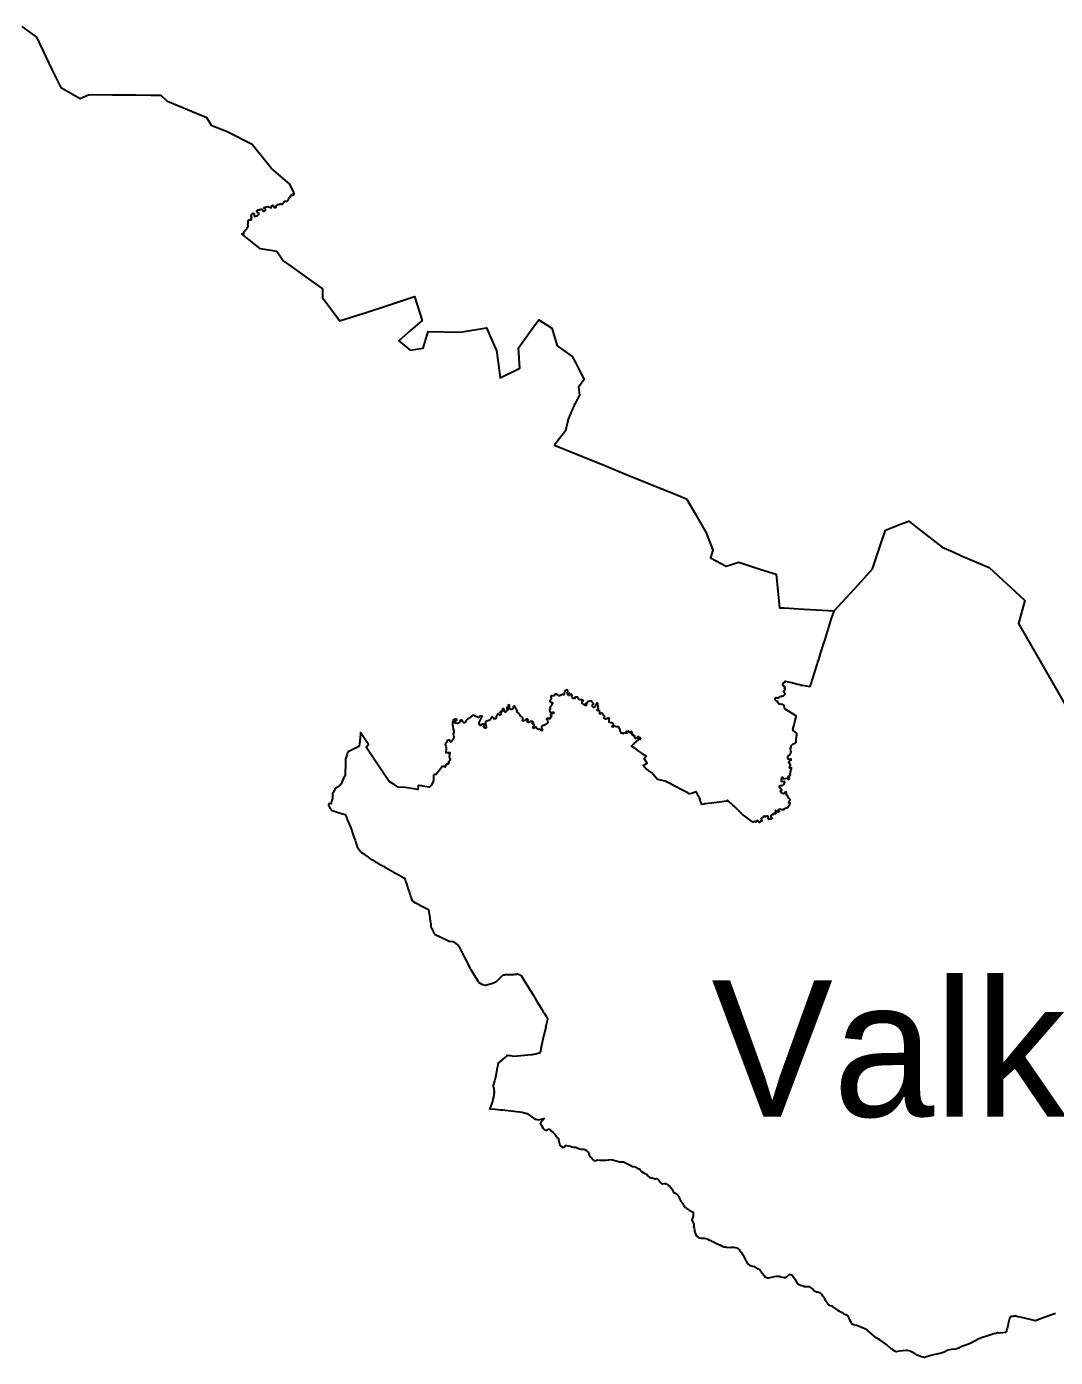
# Model space of a CAD drawing. Extents: x 293476 to 779698, y 145469 to 460400.
# Drawn here: x 579622 to 606783, y 399510 to 434642 of the extents above; entities that cross this region are included whole.
import ezdxf

# ---------------------------------------------------------------- set-up
doc = ezdxf.new("R2010")
doc.units = 0
for name, color, linetype in [('Level 25', 7, 'Continuous'), ('Level 31', 7, 'Continuous'), ('Level 57', 7, 'Continuous')]:
    doc.layers.add(name, color=color, linetype=linetype)

msp = doc.modelspace()

# ---------------------------------------------------------------- linework, layer by layer
at = {"layer": 'Level 25'}
for points in [[(599435, 413923), (599464, 413918), (599479, 413909), (599492, 413917), (599496, 413924), (599477, 413942), (599467, 413947), (599476, 413966), (599488, 413980), (599503, 413985), (599526, 413991), (599537, 413987), (599546, 413972), (599555, 413970), (599559, 413973), (599585, 413973), (599618, 413978), (599625, 413985), (599631, 414004), (599656, 414011), (599692, 414022), (599715, 414027), (599719, 414040), (599740, 414066), (599756, 414090), (599771, 414119), (599777, 414144), (599744, 414152), (599748, 414165), (599758, 414180), (599762, 414208), (599778, 414238), (599761, 414254), (599749, 414264), (599735, 414279), (599728, 414293), (599723, 414307), (599728, 414321), (599720, 414324), (599713, 414345), (599692, 414343), (599684, 414353), (599686, 414379), (599682, 414403), (599672, 414434), (599645, 414439), (599634, 414407), (599612, 414390), (599598, 414397), (599580, 414399), (599559, 414403), (599551, 414422), (599531, 414436), (599519, 414458), (599523, 414471), (599543, 414472), (599562, 414475), (599554, 414502), (599553, 414507), (599545, 414521), (599520, 414539), (599498, 414578), (599501, 414590), (599528, 414610), (599578, 414612), (599599, 414623), (599626, 414646), (599636, 414693), (599632, 414711), (599575, 414707), (599556, 414713), (599550, 414733), (599550, 414761), (599564, 414808), (599569, 414829), (599580, 414827), (599600, 414787), (599645, 414794), (599705, 414804), (599718, 414782), (599739, 414772), (599752, 414773), (599761, 414782), (599759, 414797), (599731, 414838), (599738, 414858), (599788, 414881), (599770, 414899), (599787, 414945), (599791, 414964), (599799, 414978), (599801, 414986), (599794, 415006), (599813, 415037), (599819, 415060), (599814, 415070), (599806, 415071), (599791, 415059), (599775, 415063), (599766, 415075), (599793, 415156), (599754, 415194), (599747, 415225), (599755, 415241), (599777, 415273), (599804, 415287), (599803, 415299), (599786, 415304), (599738, 415294), (599721, 415312), (599722, 415360), (599732, 415396), (599772, 415418), (599808, 415488), (599800, 415518), (599791, 415573), (599795, 415606), (599809, 415630), (599809, 415657), (599839, 415688), (599858, 415706), (599886, 415718), (599899, 415725), (599915, 415727), (599935, 415746), (599937, 415782), (599943, 415820), (599951, 415886), (599956, 415940), (599960, 415977), (599928, 416008), (599893, 416036), (599859, 416064), (599855, 416087), (599879, 416179), (599906, 416286), (599939, 416419), (599937, 416443), (599919, 416459), (599853, 416499), (599805, 416528), (599737, 416570), (599662, 416614), (599642, 416626), (599632, 416668), (599622, 416718), (599584, 416750), (599524, 416758), (599493, 416758), (599469, 416776), (599459, 416800), (599454, 416824), (599433, 416826), (599423, 416830), (599408, 416844), (599385, 416870), (599383, 416891), (599380, 416905), (599395, 416923), (599411, 416927), (599441, 416918), (599462, 416922), (599480, 416926), (599493, 416937), (599515, 416956), (599538, 416968), (599555, 416970), (599571, 416967), (599594, 416979), (599597, 416981), (599613, 416987), (599623, 416994), (599644, 417012), (599648, 417019), (599651, 417027), (599631, 417062), (599619, 417072), (599607, 417083), (599625, 417116), (599635, 417130), (599647, 417146), (599650, 417152), (599649, 417174), (599627, 417177), (599625, 417181), (599638, 417188), (599644, 417197), (599645, 417201), (599644, 417212), (599637, 417219), (599619, 417220), (599607, 417232), (599595, 417237), (599593, 417237), (599591, 417242), (599598, 417248), (599597, 417258), (599591, 417260), (599588, 417271), (599588, 417290), (599592, 417302), (599602, 417312), (599607, 417326), (599617, 417330), (599632, 417337), (599646, 417347), (599648, 417363), (599658, 417358), (599818, 417324), (599983, 417284), (600023, 417276), (600038, 417273), (600048, 417262), (600063, 417255), (600083, 417253), (600110, 417260), (600299, 417220), (600311, 417218), (600330, 417278), (600335, 417296), (600360, 417376), (600387, 417459), (600433, 417606), (600478, 417749), (600494, 417800), (600515, 417869), (600536, 417936), (600556, 417997), (600594, 418120), (600681, 418396), (600703, 418465), (600740, 418583), (600760, 418646), (600784, 418722), (600867, 418988), (600876, 419016), (600907, 419113), (600938, 419211), (600938, 419212), (600945, 419212), (600943, 419218)], [(599435, 413923), (599415, 413939), (599406, 413951), (599394, 413945), (599389, 413938), (599392, 413926), (599391, 413907), (599403, 413893), (599401, 413885), (599400, 413872), (599394, 413861), (599380, 413858), (599359, 413866), (599345, 413872), (599331, 413856), (599332, 413841), (599324, 413834), (599314, 413834), (599303, 413833), (599289, 413823), (599274, 413799), (599276, 413764), (599285, 413758), (599304, 413749), (599307, 413738), (599289, 413717), (599265, 413723), (599246, 413722), (599231, 413717), (599220, 413710), (599208, 413725), (599203, 413752), (599208, 413778), (599196, 413791), (599179, 413798), (599165, 413800), (599151, 413789), (599140, 413778), (599124, 413781), (599117, 413792), (599098, 413800), (599087, 413796), (599080, 413787), (599081, 413779), (599073, 413769), (599059, 413765), (599041, 413743), (599028, 413745), (599020, 413749), (599013, 413742), (599012, 413727), (599017, 413713), (599028, 413697), (599032, 413681), (599029, 413669), (599016, 413666), (599002, 413670), (598998, 413668), (598992, 413653), (598982, 413647), (598967, 413633), (598950, 413637), (598946, 413648), (598939, 413653), (598933, 413661), (598932, 413671), (598924, 413676), (598911, 413680), (598900, 413679), (598895, 413672), (598888, 413662), (598888, 413652), (598887, 413650), (598878, 413639), (598866, 413650), (598857, 413653), (598840, 413655), (598828, 413650), (598811, 413647), (598795, 413644), (598791, 413643), (598786, 413643), (598782, 413644), (598769, 413658), (598758, 413666), (598516, 413849), (598467, 413893), (598317, 414043), (598270, 414087), (598223, 414131), (598174, 414175), (598125, 414220), (598122, 414217), (598119, 414214), (598116, 414204), (598113, 414193), (598111, 414194), (598109, 414196), (597909, 414170), (597709, 414144), (597705, 414144), (597701, 414143), (597617, 414132), (597534, 414121), (597524, 414120), (597513, 414119), (597480, 414115), (597446, 414110), (597445, 414112), (597443, 414114), (597442, 414116), (597442, 414119), (597438, 414130), (597435, 414141), (597428, 414158), (597422, 414175), (597418, 414185), (597414, 414195), (597408, 414214), (597402, 414232), (597393, 414255), (597385, 414278), (597370, 414311), (597355, 414345), (597337, 414382), (597319, 414418), (597306, 414430), (597293, 414442), (597291, 414442), (597289, 414443), (597183, 414397), (597177, 414394), (597173, 414393), (597125, 414385), (597112, 414391), (597077, 414410), (596846, 414529), (596843, 414530), (596833, 414536), (596821, 414542), (596478, 414720), (596278, 414770), (596119, 414952), (596043, 415007), (595986, 415047), (595982, 415043), (595900, 415137), (596001, 415197), (595929, 415322), (595954, 415350), (595979, 415378), (595906, 415430), (595834, 415482), (595757, 415536), (595680, 415591), (595638, 415620), (595595, 415650), (595629, 415681), (595663, 415711), (595664, 415712), (595665, 415713), (595725, 415768), (595784, 415823), (595786, 415829), (595787, 415834), (595796, 415840), (595804, 415846), (595808, 415846), (595812, 415847), (595818, 415841), (595824, 415835), (595828, 415833), (595831, 415832), (595834, 415834), (595837, 415836), (595838, 415843), (595839, 415850), (595831, 415861), (595823, 415871), (595820, 415872), (595818, 415873), (595813, 415870), (595808, 415867), (595798, 415877), (595789, 415888), (595785, 415890), (595781, 415893), (595772, 415896), (595763, 415900), (595762, 415899), (595760, 415897), (595761, 415893), (595761, 415888), (595761, 415873), (595760, 415858), (595759, 415855), (595758, 415851), (595754, 415850), (595751, 415849), (595747, 415850), (595744, 415852), (595736, 415860), (595727, 415868), (595725, 415869), (595723, 415870), (595722, 415870), (595720, 415869), (595719, 415866), (595718, 415864), (595719, 415862), (595720, 415860), (595717, 415854), (595714, 415848), (595713, 415847), (595711, 415845), (595709, 415845), (595707, 415845), (595701, 415848), (595696, 415851), (595694, 415855), (595692, 415859), (595689, 415863), (595685, 415867), (595680, 415877), (595674, 415886), (595674, 415888), (595673, 415890), (595674, 415893), (595674, 415897), (595676, 415905), (595677, 415913), (595676, 415916), (595675, 415918), (595669, 415922), (595663, 415927), (595661, 415928), (595658, 415929), (595654, 415929), (595649, 415929), (595644, 415931), (595639, 415933), (595635, 415932), (595631, 415932), (595627, 415933), (595624, 415934), (595617, 415939), (595609, 415944), (595609, 415946), (595608, 415947), (595608, 415949), (595608, 415950), (595608, 415954), (595609, 415958), (595611, 415959), (595613, 415959), (595619, 415958), (595625, 415957), (595627, 415958), (595628, 415959), (595628, 415963), (595628, 415967), (595624, 415972), (595620, 415976), (595616, 415975), (595612, 415975), (595611, 415976), (595609, 415977), (595607, 415983), (595606, 415989), (595606, 415993), (595605, 415997), (595608, 415999), (595611, 416001), (595612, 416003), (595612, 416005), (595609, 416008), (595606, 416011), (595601, 416013), (595597, 416016), (595596, 416022), (595594, 416029), (595593, 416031), (595591, 416033), (595585, 416031), (595579, 416030), (595571, 416025), (595564, 416020), (595565, 416014), (595567, 416008), (595565, 416002), (595562, 415997), (595558, 415996), (595554, 415994), (595549, 416000), (595545, 416005), (595539, 416008), (595532, 416011), (595533, 416016), (595533, 416021), (595533, 416025), (595532, 416029), (595528, 416033), (595525, 416037), (595517, 416039), (595508, 416041), (595504, 416039), (595500, 416037), (595490, 416030), (595481, 416022), (595476, 416021), (595471, 416019), (595469, 416022), (595468, 416024), (595467, 416028), (595467, 416032), (595465, 416033), (595463, 416034), (595460, 416033), (595457, 416031), (595455, 416029), (595454, 416027), (595452, 416021), (595450, 416016), (595451, 416010), (595452, 416005), (595454, 416002), (595456, 415999), (595463, 415996), (595470, 415993), (595468, 415989), (595466, 415986), (595461, 415986), (595456, 415986), (595431, 415990), (595405, 415994), (595395, 415992), (595385, 415990), (595381, 415985), (595378, 415980), (595373, 415977), (595368, 415975), (595365, 415976), (595362, 415977), (595361, 415978), (595361, 415980), (595358, 415984), (595356, 415988), (595353, 415989), (595350, 415990), (595343, 415990), (595336, 415991), (595331, 415990), (595326, 415989), (595324, 415991), (595322, 415992), (595315, 416007), (595308, 416022), (595306, 416030), (595303, 416038), (595299, 416041), (595295, 416044), (595293, 416045), (595292, 416046), (595291, 416051), (595291, 416057), (595291, 416059), (595291, 416061), (595292, 416066), (595293, 416071), (595292, 416078), (595291, 416086), (595289, 416092), (595286, 416097), (595282, 416100), (595279, 416103), (595277, 416105), (595275, 416107), (595270, 416122), (595266, 416138), (595263, 416142), (595261, 416146), (595253, 416151), (595244, 416155), (595231, 416156), (595218, 416158), (595203, 416157), (595187, 416156), (595170, 416164), (595153, 416171), (595146, 416174), (595138, 416178), (595133, 416178), (595129, 416178), (595125, 416175), (595121, 416173), (595112, 416161), (595104, 416148), (595101, 416147), (595099, 416146), (595091, 416151), (595083, 416156), (595083, 416160), (595083, 416164), (595083, 416170), (595083, 416176), (595087, 416183), (595092, 416190), (595101, 416197), (595110, 416204), (595114, 416211), (595118, 416219), (595116, 416224), (595115, 416230), (595111, 416237), (595107, 416243), (595098, 416248), (595090, 416252), (595077, 416256), (595064, 416260), (595050, 416261), (595036, 416262), (595027, 416266), (595018, 416269), (595012, 416273), (595006, 416276), (595004, 416279), (595002, 416283), (595001, 416286), (595000, 416289), (594999, 416292), (594999, 416296), (594999, 416301), (594999, 416306), (595000, 416318), (595001, 416330), (595001, 416335), (595001, 416340), (595002, 416345), (595003, 416351), (595004, 416357), (595006, 416363), (595008, 416369), (595010, 416375), (595007, 416380), (595004, 416385), (594998, 416386), (594993, 416387), (594984, 416386), (594976, 416385), (594969, 416383), (594962, 416381), (594957, 416377), (594952, 416373), (594947, 416369), (594941, 416364), (594924, 416363), (594906, 416362), (594897, 416366), (594888, 416371), (594880, 416374), (594873, 416378), (594871, 416384), (594868, 416391), (594872, 416399), (594877, 416407), (594881, 416414), (594884, 416422), (594883, 416429), (594882, 416436), (594872, 416443), (594863, 416451), (594860, 416452), (594857, 416453), (594851, 416464), (594844, 416475), (594843, 416481), (594841, 416488), (594838, 416496), (594834, 416504), (594827, 416508), (594821, 416512), (594817, 416513), (594814, 416513), (594807, 416515), (594799, 416516), (594793, 416513), (594787, 416511), (594786, 416506), (594785, 416502), (594781, 416499), (594778, 416496), (594773, 416496), (594768, 416495), (594764, 416497), (594759, 416499), (594758, 416503), (594756, 416506), (594756, 416517), (594756, 416528), (594752, 416533), (594749, 416537), (594748, 416542), (594747, 416547), (594747, 416551), (594747, 416555), (594750, 416562), (594752, 416568), (594749, 416574), (594746, 416580), (594737, 416586), (594729, 416593), (594725, 416596), (594720, 416600), (594713, 416599), (594706, 416598), (594701, 416594), (594695, 416590), (594692, 416589), (594689, 416588), (594687, 416590), (594685, 416591), (594685, 416595), (594684, 416599), (594686, 416603), (594689, 416607), (594691, 416610), (594693, 416613), (594695, 416617), (594697, 416622), (594703, 416629), (594709, 416636), (594713, 416639), (594717, 416643), (594718, 416648), (594720, 416653), (594714, 416662), (594709, 416671), (594712, 416674), (594714, 416677), (594714, 416684), (594714, 416691), (594713, 416695), (594712, 416699), (594708, 416704), (594704, 416710), (594700, 416715), (594697, 416720), (594699, 416746), (594700, 416772), (594697, 416777), (594694, 416782), (594688, 416781), (594682, 416781), (594670, 416772), (594657, 416763), (594653, 416757), (594649, 416752), (594644, 416739), (594638, 416726), (594629, 416707), (594620, 416688), (594619, 416683), (594618, 416677), (594614, 416674), (594611, 416670), (594601, 416670), (594592, 416671), (594580, 416678), (594567, 416685), (594562, 416702), (594557, 416718), (594560, 416727), (594564, 416736), (594567, 416742), (594570, 416748), (594578, 416755), (594586, 416762), (594587, 416765), (594587, 416768), (594586, 416771), (594585, 416774), (594582, 416779), (594579, 416784), (594571, 416791), (594562, 416797), (594557, 416805), (594552, 416812), (594549, 416821), (594546, 416830), (594541, 416836), (594536, 416841), (594492, 416835), (594442, 416825), (594430, 416817), (594419, 416802), (594419, 416784), (594413, 416775), (594393, 416770), (594375, 416770), (594367, 416758), (594369, 416747), (594376, 416746), (594393, 416749), (594400, 416749), (594406, 416744), (594408, 416730), (594399, 416721), (594389, 416717), (594366, 416720), (594354, 416727), (594331, 416738), (594303, 416760), (594291, 416776), (594285, 416802), (594288, 416822), (594293, 416834), (594309, 416842), (594317, 416844), (594317, 416851), (594309, 416862), (594289, 416868), (594261, 416872), (594224, 416871), (594201, 416882), (594182, 416904), (594174, 416936), (594166, 416943), (594144, 416940), (594120, 416943), (594098, 416935), (594094, 416921), (594094, 416906), (594086, 416902), (594059, 416904), (594048, 416901), (594043, 416907), (594039, 416924), (594030, 416932), (594006, 416959), (594019, 416968), (594028, 416990), (594018, 417002), (594010, 417020), (594006, 417017), (593988, 417000), (593975, 416997), (593971, 417003), (593971, 417018), (593970, 417030), (593967, 417037), (593958, 417045), (593943, 417045), (593936, 417037), (593932, 417032), (593933, 417016), (593939, 417004), (593943, 416994), (593937, 416986), (593926, 416987), (593917, 416989), (593911, 416999), (593911, 417009), (593911, 417028), (593904, 417054), (593896, 417070), (593898, 417079), (593907, 417089), (593911, 417099), (593894, 417123), (593868, 417129), (593856, 417124), (593847, 417115), (593833, 417091), (593815, 417050), (593811, 417018), (593807, 417004), (593786, 417002), (593776, 417006), (593759, 417013), (593745, 416999), (593722, 416989), (593689, 416975), (593672, 416977), (593654, 416989), (593630, 417006), (593615, 417017), (593602, 417021), (593586, 417020), (593570, 417006), (593562, 416991), (593549, 416974), (593540, 416972), (593523, 416976), (593507, 416979), (593487, 416978), (593472, 416972), (593463, 416962), (593464, 416953), (593467, 416916), (593470, 416887), (593466, 416880), (593443, 416862), (593435, 416843), (593435, 416829), (593442, 416818), (593452, 416811), (593484, 416808), (593503, 416798), (593507, 416784), (593506, 416771), (593500, 416753), (593483, 416727), (593477, 416721), (593467, 416709), (593454, 416694), (593447, 416682), (593438, 416670), (593442, 416652), (593443, 416637), (593437, 416614), (593427, 416598), (593426, 416581), (593432, 416564), (593447, 416543), (593469, 416539), (593481, 416538), (593504, 416541), (593518, 416544), (593530, 416543), (593540, 416538), (593540, 416531), (593538, 416522), (593526, 416511), (593512, 416502), (593500, 416499), (593471, 416491), (593460, 416484), (593454, 416478), (593454, 416469), (593453, 416457), (593461, 416451), (593466, 416449), (593474, 416447), (593478, 416443), (593479, 416437), (593478, 416432), (593476, 416428), (593470, 416424), (593464, 416422), (593459, 416421), (593453, 416419), (593449, 416414), (593448, 416410), (593447, 416406), (593448, 416394), (593449, 416387), (593448, 416374), (593443, 416371), (593438, 416371), (593427, 416369), (593417, 416370), (593403, 416373), (593396, 416373), (593372, 416375), (593365, 416376), (593359, 416376), (593354, 416373), (593349, 416368), (593349, 416364), (593349, 416358), (593356, 416351), (593369, 416337), (593377, 416321), (593383, 416281), (593384, 416262), (593374, 416253), (593347, 416237), (593329, 416228), (593307, 416209), (593293, 416198), (593277, 416196), (593262, 416195), (593244, 416191), (593227, 416170), (593220, 416158), (593216, 416146), (593217, 416133), (593224, 416114), (593237, 416086), (593240, 416071), (593236, 416062), (593228, 416055), (593226, 416053), (593213, 416056), (593190, 416080), (593182, 416086), (593155, 416095), (593133, 416090), (593113, 416091), (593095, 416112), (593084, 416136), (593069, 416149), (593060, 416152), (593050, 416148), (593042, 416141), (593027, 416126), (593017, 416118), (593003, 416114), (592994, 416119), (592989, 416129), (592992, 416151), (593002, 416175), (593021, 416196), (593026, 416203), (593021, 416212), (593009, 416225), (592996, 416226), (592974, 416233), (592971, 416240), (592975, 416249), (592992, 416259), (593002, 416269), (592999, 416281), (592982, 416299), (592970, 416304), (592960, 416304), (592952, 416301), (592920, 416298), (592913, 416290), (592888, 416277), (592869, 416273), (592844, 416280), (592833, 416290), (592834, 416300), (592848, 416318), (592865, 416330), (592865, 416340), (592858, 416352), (592845, 416360), (592831, 416356), (592813, 416349), (592797, 416338), (592774, 416321), (592753, 416311), (592733, 416309), (592721, 416317), (592718, 416326), (592723, 416359), (592723, 416390), (592714, 416407), (592696, 416418), (592671, 416432), (592660, 416441), (592652, 416455), (592640, 416479), (592636, 416493), (592628, 416504), (592620, 416512), (592598, 416521), (592584, 416539), (592566, 416597), (592550, 416630), (592538, 416646), (592510, 416698), (592497, 416704), (592484, 416699), (592477, 416690), (592472, 416671), (592468, 416648), (592459, 416635), (592447, 416624), (592437, 416619), (592424, 416616), (592410, 416616), (592406, 416614), (592387, 416619), (592381, 416631), (592375, 416664), (592374, 416681), (592372, 416712), (592370, 416729), (592363, 416732), (592354, 416733), (592334, 416725), (592332, 416713), (592326, 416696), (592318, 416683), (592301, 416666), (592299, 416657), (592301, 416651), (592310, 416648), (592322, 416647), (592330, 416645), (592334, 416640), (592334, 416635), (592320, 416630), (592311, 416628), (592309, 416625), (592315, 416620), (592320, 416613), (592327, 416608), (592327, 416602), (592324, 416600), (592322, 416588), (592315, 416585), (592295, 416584), (592291, 416580), (592288, 416575), (592285, 416568), (592275, 416552), (592268, 416546), (592253, 416546), (592247, 416551), (592245, 416556), (592247, 416564), (592245, 416571), (592239, 416577), (592233, 416587), (592231, 416604), (592227, 416619), (592219, 416628), (592207, 416635), (592198, 416636), (592193, 416636), (592186, 416634), (592185, 416627), (592193, 416614), (592203, 416600), (592204, 416591), (592197, 416577), (592192, 416571), (592176, 416576), (592167, 416578), (592162, 416580), (592160, 416579), (592159, 416571), (592160, 416558), (592157, 416547), (592149, 416544), (592145, 416541), (592140, 416541), (592135, 416548), (592131, 416551), (592126, 416550), (592122, 416546), (592120, 416534), (592126, 416522), (592136, 416510), (592142, 416501), (592140, 416487), (592134, 416473), (592125, 416465), (592108, 416467), (592092, 416485), (592076, 416503), (592075, 416503), (592072, 416512), (592067, 416506), (592055, 416491), (592045, 416479), (592037, 416444), (592018, 416423), (592018, 416403), (592004, 416371), (591972, 416367), (591961, 416371), (591943, 416396), (591934, 416407), (591925, 416419), (591912, 416418), (591877, 416368), (591855, 416333), (591825, 416323), (591769, 416308), (591756, 416302), (591736, 416282), (591732, 416265), (591757, 416173), (591759, 416158), (591759, 416141), (591746, 416123), (591739, 416123), (591723, 416122), (591698, 416136), (591675, 416161), (591706, 416182), (591713, 416202), (591704, 416221), (591690, 416228), (591657, 416228), (591637, 416215), (591599, 416196), (591587, 416198), (591572, 416243), (591567, 416258), (591576, 416291), (591597, 416328), (591636, 416411), (591645, 416440), (591642, 416443), (591588, 416440), (591552, 416405), (591507, 416418), (591486, 416430), (591450, 416450), (591434, 416457), (591416, 416460), (591398, 416457), (591311, 416390), (591296, 416377), (591272, 416367), (591238, 416339), (591229, 416328), (591222, 416313), (591201, 416274), (591193, 416269), (591184, 416264), (591168, 416264), (591154, 416273), (591141, 416290), (591112, 416330), (591095, 416335), (591071, 416323), (591055, 416292), (591041, 416264), (591025, 416250), (590995, 416242), (590944, 416249), (590917, 416258), (590924, 416270), (590946, 416287), (590949, 416296), (590942, 416306), (590950, 416322), (590967, 416334), (590983, 416344), (590980, 416350), (590952, 416359), (590939, 416360), (590917, 416351), (590887, 416329), (590884, 416313), (590868, 416269), (590866, 416209), (590871, 416165), (590887, 416094), (590899, 416055), (590900, 416012), (590886, 415973), (590893, 415921), (590899, 415903), (590896, 415848), (590885, 415828), (590849, 415775), (590822, 415756), (590811, 415760), (590808, 415774), (590792, 415796), (590776, 415802), (590764, 415806), (590744, 415804), (590736, 415798), (590720, 415773), (590709, 415744), (590678, 415705), (590676, 415694), (590682, 415674), (590691, 415644), (590696, 415603), (590695, 415569), (590692, 415498), (590687, 415476), (590794, 415476), (590795, 415469), (590796, 415461), (590795, 415453), (590794, 415444), (590791, 415441), (590788, 415437), (590785, 415434), (590782, 415432), (590782, 415423), (590783, 415414), (590784, 415407), (590785, 415400), (590783, 415388), (590781, 415377), (590780, 415368), (590779, 415358), (590781, 415350), (590784, 415341), (590786, 415335), (590789, 415331), (590796, 415327), (590803, 415323), (590805, 415321), (590805, 415319), (590805, 415306), (590806, 415286), (590803, 415282), (590801, 415279), (590795, 415276), (590790, 415273), (590787, 415270), (590784, 415267), (590782, 415259), (590779, 415252), (590771, 415239), (590761, 415236), (590754, 415230), (590759, 415218), (590765, 415212), (590771, 415207), (590771, 415199), (590762, 415189), (590757, 415184), (590753, 415179), (590749, 415174), (590734, 415173), (590719, 415171), (590709, 415168), (590702, 415167), (590696, 415165), (590693, 415163), (590692, 415160), (590699, 415152), (590701, 415145), (590704, 415142), (590698, 415140), (590683, 415137), (590679, 415137), (590677, 415122), (590675, 415118), (590674, 415102), (590671, 415094), (590652, 415101), (590639, 415106), (590631, 415108), (590621, 415109), (590611, 415109), (590593, 415107), (590586, 415107), (590581, 415104), (590578, 415098), (590573, 415085), (590560, 415058), (590512, 415008), (590433, 414899), (590429, 414897), (590427, 414896), (590425, 414895), (590420, 414895), (590416, 414895), (590403, 414895), (590393, 414894), (590384, 414894), (590377, 414892), (590363, 414883), (590360, 414747), (590359, 414726), (590355, 414710), (590349, 414691), (590341, 414672), (590315, 414623), (590304, 414607), (590285, 414586), (590279, 414581), (590274, 414577), (590249, 414568), (590073, 414593), (590050, 414596), (589963, 414608), (589948, 414506), (589614, 414554), (589428, 414568), (589324, 414630), (589192, 414710), (588991, 415010), (588586, 415619), (588647, 415686), (588433, 416004), (588425, 415852), (588412, 415718), (588403, 415650), (588400, 415643), (588392, 415636), (588356, 415616), (588305, 415591), (588202, 415543), (588127, 415507), (588115, 415504), (588110, 415500), (588102, 415487), (588094, 415476), (588083, 415431), (588059, 415356), (588044, 415310), (588040, 415170), (588038, 415096), (588036, 415011), (588031, 414873), (588020, 414856), (587991, 414797), (587965, 414737), (587957, 414711), (587945, 414687), (587939, 414673), (587931, 414654), (587920, 414639), (587900, 414620), (587876, 414597), (587862, 414586), (587846, 414576), (587814, 414553), (587791, 414538), (587778, 414533), (587769, 414527), (587765, 414521), (587726, 414437), (587717, 414427), (587714, 414423), (587704, 414411), (587698, 414396), (587694, 414386), (587696, 414353), (587695, 414261), (587693, 414235), (587674, 414196), (587672, 414182), (587663, 414149), (587660, 414126), (587613, 414131), (587596, 414112), (587593, 414094), (587594, 414093), (587595, 414080), (587597, 414069), (587616, 414035), (587637, 414006), (587648, 414000), (587678, 413947), (587801, 413910), (587850, 413894), (588032, 413839), (588055, 413792), (588086, 413713), (588179, 413492), (588262, 413245), (588293, 413163), (588304, 413127), (588351, 412985), (588376, 412949), (588434, 412864), (588443, 412855), (588445, 412853), (588460, 412842), (588509, 412809), (588574, 412762), (588601, 412745), (588677, 412686), (588687, 412677), (588709, 412662), (588750, 412643), (588777, 412625), (588814, 412604), (588835, 412594), (588852, 412585), (588873, 412568), (588912, 412549), (588923, 412545), (588939, 412534), (588957, 412523), (588970, 412515), (588994, 412506), (589000, 412502), (589002, 412499), (589009, 412492), (589015, 412488), (589027, 412481), (589044, 412475), (589079, 412454), (589095, 412443), (589104, 412438), (589116, 412434), (589124, 412428), (589134, 412423), (589143, 412419), (589159, 412408), (589288, 412335), (589311, 412323), (589393, 412278), (589457, 412240), (589484, 412227), (589490, 412219), (589507, 412209), (589523, 412203), (589535, 412194), (589554, 412183), (589564, 412181), (589578, 412174), (589597, 412167), (589605, 412157), (589609, 412149), (589626, 412086), (589638, 412060), (589646, 412033), (589649, 412017), (589658, 411997), (589663, 411979), (589662, 411974), (589666, 411962), (589678, 411933), (589686, 411903), (589695, 411875), (589719, 411809), (589735, 411761), (589738, 411745), (589741, 411735), (589750, 411717), (589760, 411684), (589769, 411650), (589774, 411639), (589791, 411587), (589795, 411568), (589802, 411562), (589831, 411546), (589870, 411520), (589878, 411516), (589892, 411510), (589913, 411501), (589974, 411468), (590006, 411450), (590093, 411402), (590147, 411374), (590167, 411362), (590187, 411351), (590220, 411339), (590227, 411332), (590230, 411326), (590233, 411318), (590239, 411286), (590253, 411190), (590257, 411174), (590259, 411162), (590264, 411146), (590268, 411130), (590266, 411121), (590266, 411117), (590267, 411109), (590268, 411091), (590270, 411084), (590274, 411052), (590277, 411042), (590281, 411023), (590279, 411015), (590278, 411006), (590279, 411003), (590279, 411000), (590281, 410994), (590283, 410989), (590285, 410987), (590288, 410985), (590289, 410982), (590291, 410979), (590292, 410974), (590292, 410969), (590293, 410963), (590293, 410958), (590294, 410955), (590295, 410952), (590295, 410948), (590296, 410943), (590295, 410940), (590294, 410936), (590294, 410931), (590294, 410927), (590295, 410912), (590296, 410896), (590296, 410891), (590296, 410885), (590297, 410881), (590298, 410877), (590307, 410858), (590318, 410834), (590330, 410811), (590339, 410791), (590347, 410772), (590351, 410766), (590354, 410760), (590358, 410753), (590361, 410746), (590368, 410730), (590375, 410715), (590375, 410714), (590376, 410712), (590387, 410688), (590395, 410681), (590724, 410522), (590758, 410509), (590775, 410502), (590853, 410489), (590881, 410489), (590888, 410487), (590893, 410483), (590953, 410435), (590966, 410427), (590982, 410417), (591006, 410403), (591019, 410389), (591031, 410365), (591088, 410257), (591102, 410233), (591113, 410206), (591131, 410170), (591155, 410122), (591183, 410068), (591224, 409986), (591279, 409878), (591334, 409770), (591340, 409762), (591346, 409753), (591518, 409477), (591547, 409431), (591553, 409419), (591562, 409407), (591592, 409392), (591644, 409359), (591658, 409352), (591740, 409338), (591862, 409374), (591934, 409390), (591937, 409391), (591952, 409397), (592016, 409429), (592027, 409435), (592104, 409510), (592133, 409536), (592194, 409599), (592202, 409609), (592209, 409611), (592222, 409611), (592229, 409610), (592239, 409611), (592250, 409613), (592260, 409614), (592294, 409614), (592406, 409621), (592436, 409621), (592472, 409622), (592489, 409622), (592510, 409624), (592538, 409625), (592565, 409630), (592581, 409632), (592670, 409598), (592678, 409596), (592832, 409345), (592992, 409079), (593041, 409001), (593087, 408923), (593161, 408802), (593217, 408710), (593272, 408619), (593291, 408588), (593335, 408517), (593374, 408451), (593361, 408399), (593329, 408251), (593329, 408250), (593324, 408231), (593327, 408221), (593271, 407994), (593210, 407698), (593177, 407550), (593065, 407518), (593058, 407516), (593005, 407505), (592965, 407497), (592954, 407495), (592483, 407452), (592409, 407475), (592369, 407475), (592315, 407479), (592300, 407476), (592300, 407475), (592236, 407420), (592206, 407394), (592183, 407375), (592116, 407317), (592091, 407295), (592081, 407287), (592074, 407284), (592060, 407222), (592054, 407192), (592038, 407110), (592035, 407094), (592027, 407047), (592002, 406911), (592002, 406906), (592002, 406901), (592001, 406896), (592000, 406891), (591996, 406885), (591992, 406878), (591991, 406865), (591990, 406852), (591987, 406847), (591983, 406841), (591979, 406828), (591974, 406815), (591972, 406806), (591971, 406798), (591968, 406785), (591962, 406767), (591956, 406748), (591947, 406723), (591938, 406697), (591937, 406690), (591936, 406682), (591936, 406670), (591945, 406639), (591955, 406608), (591956, 406603), (591957, 406598), (591957, 406587), (591958, 406576), (591959, 406570), (591961, 406563), (591962, 406554), (591962, 406544), (591961, 406533), (591962, 406516), (591963, 406499), (591962, 406485), (591961, 406470), (591959, 406451), (591957, 406432), (591954, 406418), (591952, 406404), (591946, 406379), (591940, 406354), (591934, 406328), (591927, 406302), (591925, 406293), (591924, 406283), (591924, 406273), (591924, 406262), (591921, 406254), (591918, 406245), (591908, 406222), (591898, 406198), (591879, 406154), (591859, 406110), (591849, 406093), (591840, 406076), (591844, 406075), (591848, 406075), (591991, 406061), (592134, 406046), (592197, 406043), (592260, 406039), (592482, 406013), (592704, 405986), (592763, 405970), (592823, 405953), (592837, 405946), (593042, 405802), (593063, 405797), (593137, 405778), (593282, 405820), (593205, 405719), (593190, 405690), (593186, 405684), (593182, 405678), (593182, 405678)], [(593182, 405678), (593189, 405677), (593202, 405668), (593212, 405644), (593226, 405615), (593247, 405572), (593264, 405549), (593289, 405526), (593312, 405512), (593329, 405506), (593348, 405509), (593376, 405520), (593400, 405534), (593418, 405535), (593441, 405523), (593474, 405495), (593525, 405446), (593571, 405402), (593594, 405368), (593616, 405338), (593633, 405312), (593646, 405307), (593664, 405293), (593668, 405263), (593669, 405216), (593701, 405112), (593718, 405097), (593791, 405054), (593807, 405060), (593821, 405073), (593853, 405105), (593873, 405107), (593924, 405091), (593983, 405083), (594020, 405070), (594058, 405063), (594120, 405057), (594161, 405043), (594220, 405019), (594255, 405011), (594312, 405005), (594363, 405000), (594403, 404975), (594448, 404932), (594464, 404892), (594474, 404849), (594519, 404796), (594545, 404767), (594572, 404733), (594585, 404721), (594598, 404712), (594621, 404705), (594647, 404707), (594705, 404728), (594758, 404721), (594855, 404714), (594921, 404715), (594995, 404727), (595068, 404731), (595148, 404712), (595287, 404673), (595381, 404672), (595541, 404592), (595571, 404569), (595622, 404551), (595663, 404550), (595703, 404534), (595741, 404508), (595755, 404499), (595799, 404485), (595818, 404450), (595836, 404435), (595859, 404417), (595898, 404395), (595949, 404364), (596002, 404340), (596009, 404308), (596044, 404286), (596080, 404262), (596102, 404253), (596125, 404251), (596149, 404248), (596168, 404243), (596213, 404227), (596225, 404224), (596252, 404233), (596274, 404224), (596303, 404199), (596327, 404161), (596361, 404124), (596381, 404105), (596409, 404096), (596461, 404099), (596486, 404098), (596510, 404091), (596564, 404054), (596601, 404031), (596624, 404002), (596657, 403958), (596690, 403892), (596701, 403865), (596711, 403857), (596726, 403849), (596743, 403850), (596755, 403847), (596775, 403835), (596798, 403814), (596822, 403780), (596838, 403759), (596861, 403708), (596886, 403648), (596899, 403622), (596901, 403619), (596912, 403605), (596931, 403591), (596949, 403573), (596960, 403550), (596965, 403531), (596969, 403516), (596983, 403494), (596994, 403478), (597023, 403463), (597043, 403453), (597062, 403439), (597074, 403431), (597090, 403421), (597117, 403400), (597149, 403381), (597203, 403352), (597216, 403343), (597222, 403318), (597219, 403288), (597217, 403232), (597202, 403182), (597188, 403140), (597185, 403130), (597188, 403123), (597206, 403102), (597222, 403064), (597235, 403023), (597240, 402991), (597231, 402969), (597247, 402920), (597254, 402877), (597254, 402840), (597278, 402767), (597304, 402721), (597322, 402701), (597369, 402668), (597424, 402656), (597467, 402655), (597522, 402656), (597562, 402649), (597606, 402632), (597650, 402603), (597683, 402597), (597708, 402581), (597743, 402566), (597840, 402520), (597884, 402497), (597939, 402470), (597988, 402445), (598029, 402429), (598049, 402425), (598082, 402425), (598102, 402423), (598214, 402415), (598229, 402416), (598272, 402422), (598296, 402422), (598345, 402412), (598369, 402403), (598391, 402393), (598404, 402381), (598435, 402356), (598455, 402326), (598486, 402288), (598531, 402218), (598611, 402069), (598623, 402052), (598643, 402007), (598659, 401984), (598707, 401944), (598796, 401921), (598828, 401909), (598882, 401872), (598936, 401852), (598987, 401812), (599009, 401783), (599041, 401730), (599105, 401662), (599124, 401636), (599153, 401616), (599183, 401612), (599201, 401612), (599216, 401610), (599366, 401646), (599419, 401654), (599495, 401651), (599534, 401638), (599582, 401625), (599614, 401621), (599647, 401621), (599667, 401620), (599701, 401642), (599738, 401677), (599757, 401694), (599781, 401699), (599802, 401695), (599834, 401680), (599914, 401564), (599955, 401490), (599983, 401456), (599999, 401440), (600050, 401420), (600122, 401397), (600156, 401384), (600211, 401381), (600252, 401383), (600287, 401380), (600330, 401350)], [(600330, 401350), (600355, 401325), (600386, 401298), (600409, 401273), (600438, 401257), (600475, 401244), (600496, 401237), (600528, 401232), (600555, 401221), (600580, 401208), (600593, 401198), (600607, 401176), (600634, 401137), (600666, 401097), (600675, 401083), (600688, 401058), (600715, 401016), (600729, 400988), (600740, 400978), (600745, 400968), (600755, 400949), (600765, 400931), (600781, 400910), (600785, 400906), (600789, 400903), (600805, 400894), (600835, 400881), (600868, 400868), (600894, 400856), (600910, 400846), (600925, 400835), (600943, 400823), (600955, 400817), (600964, 400810), (600974, 400804), (600996, 400786), (601022, 400768), (601069, 400742), (601079, 400736), (601087, 400734), (601151, 400699), (601184, 400674), (601198, 400664), (601223, 400654), (601246, 400645), (601260, 400643), (601273, 400633), (601290, 400613), (601304, 400599), (601333, 400545), (601340, 400523), (601369, 400474), (601387, 400432), (601393, 400421), (601399, 400408), (601412, 400391), (601417, 400388)], [(606790, 400671), (606611, 400607), (606417, 400541), (606298, 400493), (606256, 400479), (606213, 400485), (606189, 400493), (605893, 400562), (605790, 400584), (605745, 400597), (605707, 400601), (605676, 400593), (605661, 400593), (605623, 400591), (605597, 400584), (605592, 400580), (605567, 400535), (605539, 400400), (605528, 400339), (605509, 400270), (605493, 400234), (605492, 400205), (605483, 400187), (605458, 400170), (605393, 400159), (605284, 400152), (605262, 400161), (605243, 400159), (605211, 400142), (605148, 400128), (605109, 400114), (605000, 400078), (604859, 400032), (604764, 399998), (604721, 399981), (604684, 399960), (604564, 399895), (604537, 399879), (604388, 399823), (604267, 399778), (604240, 399761), (604207, 399747), (604152, 399726), (604035, 399716), (603996, 399707), (603944, 399699), (603843, 399650), (603763, 399618), (603654, 399597), (603633, 399591), (603494, 399557), (603468, 399553), (603323, 399510), (603288, 399514), (603248, 399529), (603136, 399570), (603081, 399604), (603001, 399644), (602962, 399674), (602910, 399686), (602881, 399695), (602837, 399692), (602748, 399687), (602615, 399663), (602576, 399660), (602546, 399673), (602497, 399699), (602472, 399723), (602447, 399739), (602371, 399808), (602336, 399840), (602295, 399864), (602148, 399973), (602108, 399996), (602053, 400022), (601816, 400232), (601794, 400244), (601704, 400278), (601540, 400351), (601464, 400371), (601417, 400388)]]:
    msp.add_lwpolyline(points, dxfattribs=at)
at = {"layer": 'Level 31'}
for points in [[(585413, 429082), (585301, 429171), (585319, 429180), (585320, 429181), (585321, 429179), (585327, 429168), (585332, 429161), (585337, 429159), (585341, 429160), (585350, 429166), (585355, 429171), (585358, 429175), (585359, 429183), (585359, 429195), (585360, 429205), (585362, 429211), (585368, 429219), (585372, 429228), (585375, 429238), (585378, 429245), (585380, 429248), (585384, 429250), (585389, 429252), (585391, 429255), (585398, 429264), (585407, 429274), (585418, 429285), (585430, 429297), (585437, 429305), (585440, 429311), (585442, 429320), (585445, 429335), (585449, 429341), (585453, 429345), (585464, 429351), (585469, 429355), (585472, 429359), (585474, 429365), (585474, 429376), (585471, 429390), (585467, 429405), (585466, 429414), (585467, 429425), (585469, 429444), (585473, 429476), (585473, 429494), (585475, 429515), (585480, 429529), (585486, 429539), (585490, 429543), (585497, 429542), (585513, 429540), (585537, 429540), (585553, 429541), (585558, 429547), (585552, 429556), (585544, 429562), (585541, 429570), (585545, 429579), (585555, 429584), (585566, 429588), (585570, 429593), (585564, 429605), (585552, 429618), (585549, 429626), (585558, 429652), (585563, 429670), (585570, 429690), (585576, 429700), (585586, 429707), (585602, 429713), (585614, 429715), (585624, 429708), (585629, 429701), (585628, 429679), (585626, 429656), (585627, 429648), (585629, 429643), (585634, 429640), (585650, 429638), (585664, 429638), (585677, 429641), (585697, 429648), (585721, 429659), (585743, 429672), (585751, 429680), (585757, 429693), (585758, 429707), (585755, 429714), (585746, 429720), (585721, 429734), (585713, 429740), (585704, 429751), (585702, 429759), (585710, 429785), (585717, 429794), (585727, 429801), (585755, 429808), (585774, 429812), (585793, 429816), (585804, 429819), (585814, 429824), (585821, 429826), (585830, 429822), (585840, 429813), (585848, 429799), (585854, 429785), (585858, 429779), (585865, 429775), (585878, 429771), (585889, 429769), (585899, 429771), (585915, 429782), (585929, 429794), (585934, 429802), (585931, 429812), (585909, 429832), (585894, 429845), (585888, 429852), (585888, 429858), (585895, 429863), (585913, 429873), (585914, 429873), (585938, 429879), (585955, 429883), (585956, 429883), (585975, 429892), (585975, 429892), (585992, 429892), (586011, 429888), (586044, 429872), (586062, 429863), (586066, 429861), (586075, 429862), (586075, 429862), (586083, 429870), (586087, 429880), (586094, 429901), (586099, 429916), (586108, 429924), (586118, 429929), (586125, 429928), (586129, 429923), (586138, 429907), (586155, 429881), (586162, 429871), (586172, 429865), (586186, 429861), (586196, 429863), (586205, 429868), (586212, 429876), (586212, 429887), (586215, 429905), (586218, 429920), (586224, 429930), (586236, 429940), (586248, 429944), (586268, 429947), (586291, 429952), (586303, 429957), (586317, 429965), (586328, 429969), (586337, 429966), (586351, 429958), (586368, 429954), (586379, 429957), (586387, 429970), (586412, 430011), (586424, 430025), (586438, 430030), (586461, 430031), (586480, 430031), (586514, 430042), (586523, 430050), (586531, 430061), (586536, 430078), (586544, 430109), (586549, 430122), (586554, 430131), (586565, 430139), (586597, 430161), (586600, 430166), (586597, 430178), (586601, 430187), (586610, 430197), (586618, 430205), (586623, 430206), (586629, 430204), (586644, 430193), (586647, 430190), (586653, 430190), (586659, 430197), (586673, 430211), (586672, 430217), (586669, 430219), (586663, 430222), (586662, 430227), (586671, 430228), (586687, 430228), (586686, 430231), (586685, 430232), (586674, 430260), (586575, 430483), (586078, 430906), (585581, 431527), (585580, 431527), (584899, 431875), (584510, 432026), (584383, 432230), (583762, 432489), (583342, 432663), (583173, 432821), (582902, 432825), (582516, 432829), (581888, 432836), (581271, 432842), (581039, 432736), (580543, 433019), (580307, 433495), (580135, 433843), (579896, 434363), (579507, 434642)], [(587886, 426873), (587455, 427454), (587453, 427456), (587443, 427471), (587443, 427471), (587439, 427594), (587439, 427600), (587440, 427724), (587317, 427811), (586543, 428358), (586389, 428467), (586224, 428701), (585800, 428773), (585413, 429082)], [(587886, 426873), (587886, 426872), (588589, 427099), (589179, 427291), (589867, 427515), (590065, 426885), (590065, 426885), (589766, 426625), (589445, 426348), (589751, 426102), (590088, 426153), (590224, 426595), (591065, 426573), (591767, 426687), (591968, 426225), (592025, 426091), (592071, 425772), (592127, 425367), (592648, 425626), (592608, 426160), (592697, 426284), (593059, 426790), (593141, 426904), (593490, 426681), (593627, 426213), (593803, 426090), (594028, 425933), (594119, 425754), (594253, 425494), (594341, 425323), (594194, 425126), (594215, 424915), (594206, 424897), (594173, 424830), (594113, 424711), (594108, 424704), (594106, 424695), (594101, 424687), (594095, 424678), (594091, 424672), (594092, 424667), (594085, 424659), (594081, 424653), (594079, 424644), (594078, 424639), (594074, 424635), (594074, 424628), (594070, 424624), (594067, 424622), (594065, 424617), (594063, 424611), (594060, 424605), (594058, 424598), (594054, 424590), (594048, 424581), (594043, 424572), (594039, 424563), (594035, 424552), (594031, 424540), (594026, 424527), (594021, 424515), (594017, 424507), (594014, 424501), (594011, 424494), (594010, 424487), (594006, 424478), (594003, 424472), (593999, 424464), (593998, 424457), (593994, 424453), (593992, 424446), (593986, 424437), (593982, 424424), (593975, 424411), (593970, 424397), (593966, 424385), (593954, 424358), (593939, 424325), (593927, 424299), (593919, 424277), (593911, 424250), (593909, 424233), (593892, 424154), (593870, 424050), (593860, 424004), (593860, 424003), (593855, 423983), (593853, 423976), (593850, 423968), (593631, 423688), (593631, 423688), (593629, 423685), (593563, 423591), (593563, 423591), (594162, 423347), (594885, 423053), (595478, 422811), (596022, 422590), (596788, 422277), (597040, 422174), (597279, 421767), (597567, 421277), (597737, 420822), (597679, 420617), (598093, 420398), (598423, 420500), (598980, 420323), (599409, 420188), (599501, 419301), (599623, 419294), (600137, 419264), (600151, 419263), (600943, 419218)], [(600943, 419218), (601582, 419918), (601957, 420329), (602146, 420905), (602297, 421346), (602738, 421521), (602910, 421589), (603092, 421446), (603794, 420897), (604081, 420773), (604305, 420675), (605032, 420359), (605960, 419505), (605978, 419488), (605978, 419488), (605806, 418888), (606118, 418346), (606715, 417305), (607076, 416678)]]:
    msp.add_lwpolyline(points, dxfattribs=at)

# ---------------------------------------------------------------- texts
at = {"layer": 'Level 57'}
msp.add_text('Valkas novads', height=3600, dxfattribs=at).set_placement((597700, 405867))

doc.saveas('drawing.dxf')
